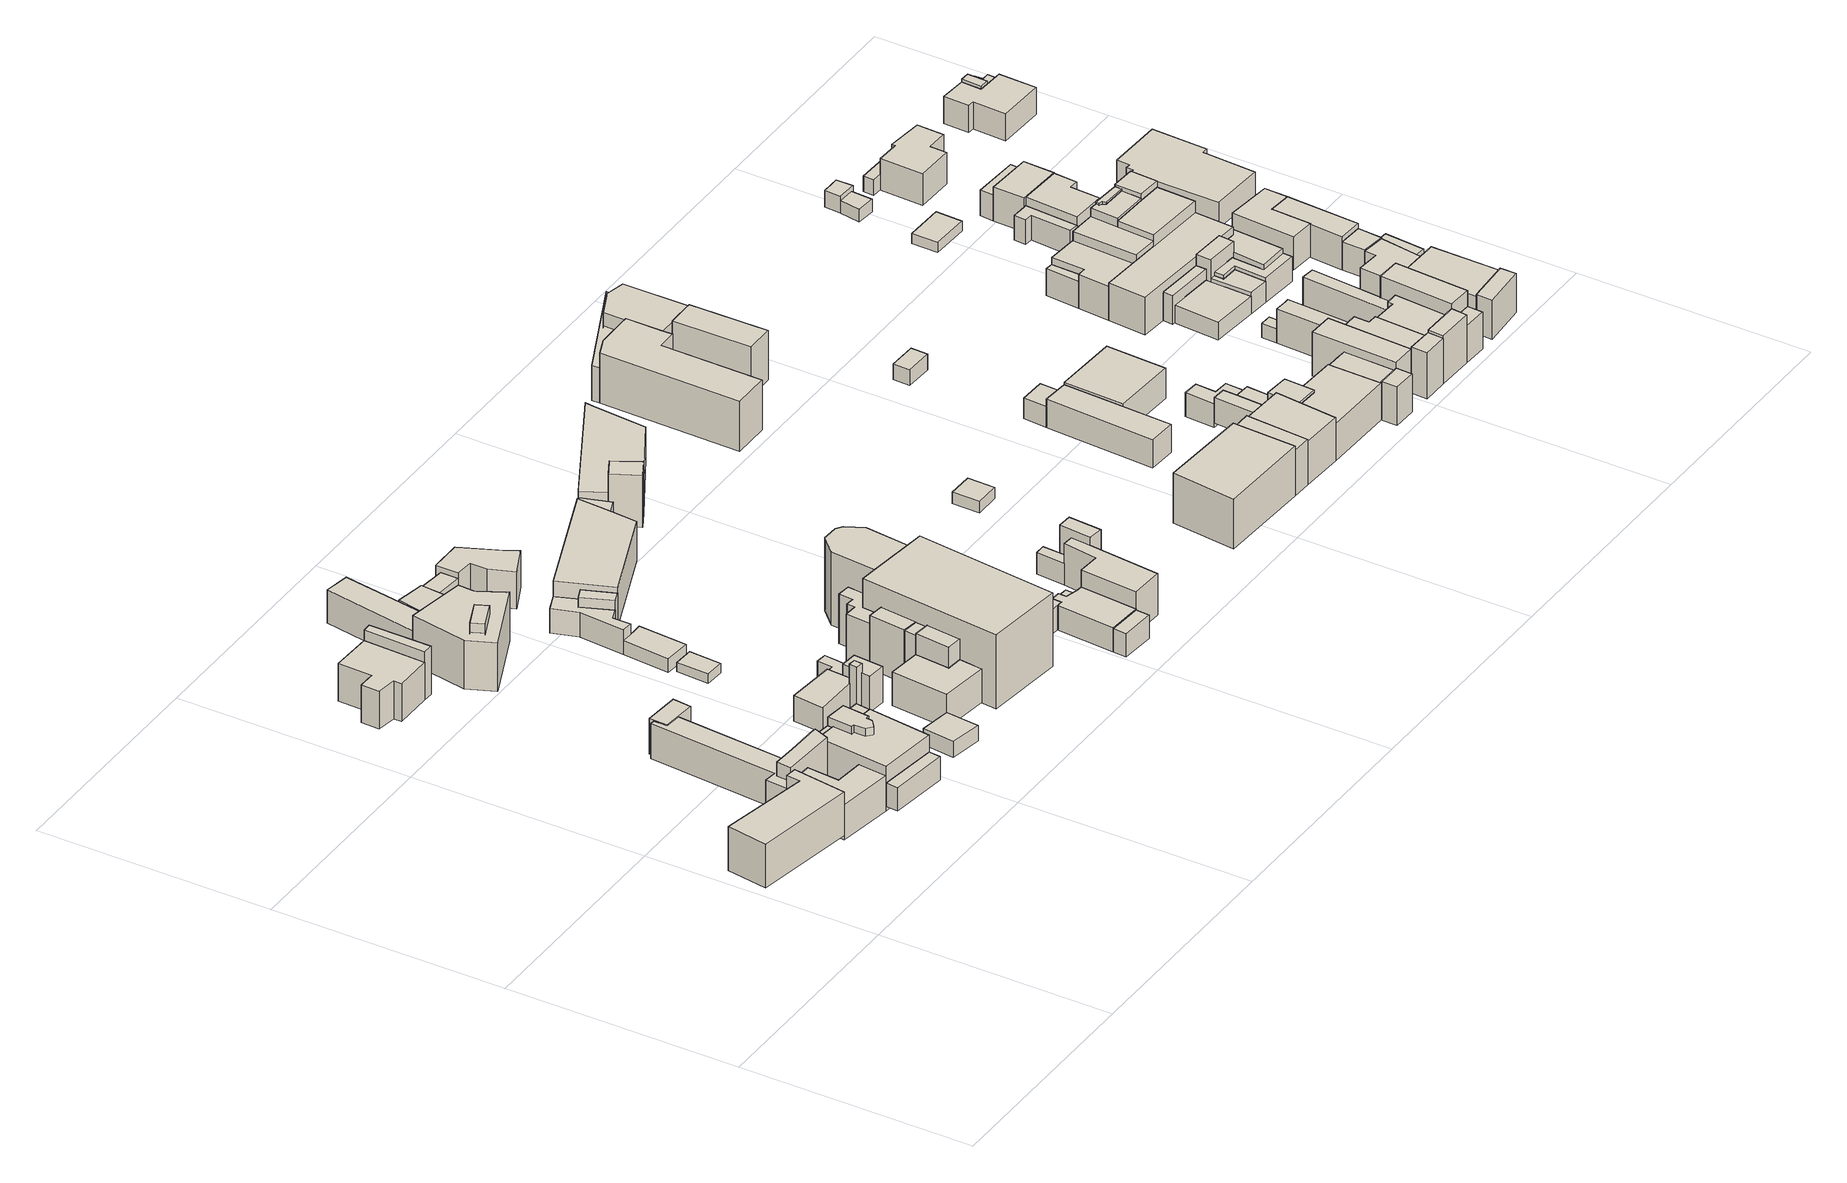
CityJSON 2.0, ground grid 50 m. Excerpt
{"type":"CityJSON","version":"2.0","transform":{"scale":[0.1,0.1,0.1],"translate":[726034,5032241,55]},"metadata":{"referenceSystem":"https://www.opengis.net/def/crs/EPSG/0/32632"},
"CityObjects":{
"building1":{"type":"Building","attributes":{"Building_category":"01","End Use":"Residential","Envelope":"1945-1960","Heating System":"Traditional Gas Boiler, Centralized, High Temp Radiator","Cooling System":"A-A split"},"geometry":[{"type":"MultiSurface","lod":"1","boundaries":[[[0,1,2,3]],[[4,0,3,5]],[[6,4,5,7]],[[1,6,7,2]],[[1,0,4,6]],[[2,7,5,3]],[[8,9,10,11]],[[12,8,11,13]],[[14,12,13,15]],[[16,14,15,17]],[[18,16,17,19]],[[9,18,19,10]],[[9,8,12,14,16,18]],[[10,19,17,15,13,11]],[[20,21,22,17]],[[23,20,17,24]],[[25,23,24,26]],[[21,25,26,22]],[[21,20,23,25]],[[22,26,24,17]],[[27,28,29,22]],[[30,27,22,31]],[[32,30,31,33]],[[34,32,33,35]],[[36,34,35,37]],[[38,36,37,39]],[[40,38,39,41]],[[42,40,41,43]],[[28,42,43,29]],[[28,27,30,32,34,36,38,40,42]],[[29,43,41,39,37,35,33,31,22]],[[44,45,46,47]],[[48,44,47,49]],[[50,48,49,51]],[[45,50,51,46]],[[45,44,48,50]],[[46,51,49,47]],[[52,53,24,54]],[[55,52,54,15]],[[56,55,15,57]],[[58,56,57,59]],[[60,58,59,61]],[[62,60,61,63]],[[64,62,63,43]],[[65,64,43,41]],[[66,65,41,39]],[[67,66,39,37]],[[68,67,37,35]],[[69,68,35,33]],[[70,69,33,31]],[[71,70,31,26]],[[53,71,26,24]],[[53,52,55,56,58,60,62,64,65,66,67,68,69,70,71]],[[24,26,31,33,35,37,39,41,43,63,61,59,57,15,54]],[[72,73,74,75]],[[76,72,75,77]],[[78,76,77,79]],[[80,78,79,81]],[[82,80,81,83]],[[73,82,83,74]],[[73,72,76,78,80,82]],[[74,83,81,79,77,75]],[[84,85,86,87]],[[88,84,87,89]],[[90,88,89,91]],[[85,90,91,86]],[[85,84,88,90]],[[86,91,89,87]]]}]},
"building2":{"type":"Building","attributes":{"Building_category":"01","End Use":"Residential","Envelope":"2000-2005","Heating System":"Condensing Gas Boiler, Centralized, Low Temp Radiator","Cooling System":"A-A split"},"geometry":[{"type":"MultiSurface","lod":"1","boundaries":[[[92,93,94,95]],[[96,92,95,97]],[[98,96,97,99]],[[100,98,99,101]],[[102,100,101,103]],[[104,102,103,105]],[[106,104,105,57]],[[107,106,57,108]],[[109,107,108,110]],[[111,109,110,112]],[[113,111,112,13]],[[114,113,13,11]],[[115,114,11,10]],[[116,115,10,117]],[[118,116,117,89]],[[93,118,89,94]],[[93,92,96,98,100,102,104,106,107,109,111,113,114,115,116,118]],[[94,89,117,10,11,13,112,110,108,57,105,103,101,99,97,95]]]}]},
"building3":{"type":"Building","attributes":{"Building_category":"01","End Use":"Residential","Envelope":"2000-2005","Heating System":"Condensing Gas Boiler, Centralized, Low Temp Radiator","Cooling System":"A-A split"},"geometry":[{"type":"MultiSurface","lod":"1","boundaries":[[[119,120,121,122]],[[123,119,122,124]],[[125,123,124,126]],[[127,125,126,128]],[[129,127,128,130]],[[131,129,130,132]],[[133,131,132,134]],[[120,133,134,121]],[[120,119,123,125,127,129,131,133]],[[121,134,132,130,128,126,124,122]],[[135,136,137,121]],[[138,135,121,134]],[[139,138,134,140]],[[136,139,140,137]],[[136,135,138,139]],[[137,140,134,121]]]}]},
"building4":{"type":"Building","attributes":{"Building_category":"01","End Use":"Residential","Envelope":"1981-1990","Heating System":"Traditional Gas Boiler, Centralized, High Temp Radiator","Cooling System":"A-A split"},"geometry":[{"type":"MultiSurface","lod":"1","boundaries":[[[141,142,143,144]],[[145,141,144,146]],[[147,145,146,148]],[[142,147,148,143]],[[142,141,145,147]],[[143,148,146,144]],[[149,150,151,152]],[[153,149,152,154]],[[155,153,154,156]],[[150,155,156,151]],[[150,149,153,155]],[[151,156,154,152]],[[157,158,148,159]],[[160,157,159,161]],[[162,160,161,163]],[[158,162,163,148]],[[158,157,160,162]],[[148,163,161,159]],[[164,165,166,167]],[[168,164,167,169]],[[170,168,169,143]],[[171,170,143,152]],[[172,171,152,151]],[[165,172,151,166]],[[165,164,168,170,171,172]],[[166,151,152,143,169,167]]]}]},
"building5":{"type":"Building","attributes":{"Building_category":"01","End Use":"Residential","Envelope":"1971-1980","Heating System":"Traditional Gas Boiler, Centralized, High Temp Radiator","Cooling System":"A-A split"},"geometry":[{"type":"MultiSurface","lod":"1","boundaries":[[[173,174,175,176]],[[177,173,176,178]],[[179,177,178,180]],[[174,179,180,175]],[[174,173,177,179]],[[175,180,178,176]],[[181,182,183,184]],[[185,181,184,175]],[[186,185,175,187]],[[188,186,187,189]],[[190,188,189,191]],[[182,190,191,183]],[[182,181,185,186,188,190]],[[183,191,189,187,175,184]]]}]},
"building6":{"type":"Building","attributes":{"Building_category":"01","End Use":"Residential","Envelope":"1945-1960","Heating System":"Condensing Gas Boiler, Centralized, Low Temp Radiator","Cooling System":"A-A split"},"geometry":[{"type":"MultiSurface","lod":"1","boundaries":[[[192,193,194,195]],[[196,192,195,197]],[[198,196,197,199]],[[193,198,199,194]],[[193,192,196,198]],[[194,199,197,195]],[[200,201,197,202]],[[203,200,202,204]],[[205,203,204,206]],[[207,205,206,208]],[[209,207,208,210]],[[211,209,210,199]],[[201,211,199,197]],[[201,200,203,205,207,209,211]],[[197,199,210,208,206,204,202]],[[212,213,214,215]],[[216,212,215,217]],[[218,216,217,219]],[[213,218,219,214]],[[213,212,216,218]],[[214,219,217,215]]]}]},
"building7":{"type":"Building","attributes":{"Building_category":"01","End Use":"Residential","Envelope":"1971-1980","Heating System":"Condensing Gas Boiler, Centralized, Low Temp Radiator","Cooling System":"A-A split"},"geometry":[{"type":"MultiSurface","lod":"1","boundaries":[[[220,221,222,223]],[[224,220,223,225]],[[226,224,225,227]],[[221,226,227,222]],[[221,220,224,226]],[[222,227,225,223]]]}]},
"building8":{"type":"Building","attributes":{"Building_category":"01","End Use":"Residential","Envelope":"1971-1980","Heating System":"Traditional Gas Boiler, Centralized, High Temp Radiator","Cooling System":"A-A split"},"geometry":[{"type":"MultiSurface","lod":"1","boundaries":[[[228,229,230,231]],[[232,228,231,202]],[[196,232,202,197]],[[229,196,197,230]],[[229,228,232,196]],[[230,197,202,231]],[[233,234,235,194]],[[236,233,194,237]],[[238,236,237,239]],[[234,238,239,235]],[[234,233,236,238]],[[235,239,237,194]]]}]},
"building9":{"type":"Building","attributes":{"Building_category":"01","End Use":"Residential","Envelope":"1971-1980","Heating System":"A-W Heat Pump, Single, Fan coil","Cooling System":"A-A split"},"geometry":[{"type":"MultiSurface","lod":"1","boundaries":[[[240,241,242,243]],[[244,240,243,245]],[[246,244,245,239]],[[247,246,239,248]],[[249,247,248,250]],[[251,249,250,252]],[[253,251,252,254]],[[241,253,254,242]],[[241,240,244,246,247,249,251,253]],[[242,254,252,250,248,239,245,243]]]}]},
"building10":{"type":"Building","attributes":{"Building_category":"0501","End Use":"Residential","Envelope":"1981-1990","Heating System":"Condensing Gas Boiler, Centralized, Low Temp Radiator","Cooling System":"A-A split"},"geometry":[{"type":"MultiSurface","lod":"1","boundaries":[[[255,256,257,258]],[[259,255,258,260]],[[261,259,260,262]],[[263,261,262,264]],[[265,263,264,266]],[[267,265,266,268]],[[256,267,268,257]],[[256,255,259,261,263,265,267]],[[257,268,266,264,262,260,258]],[[269,270,271,272]],[[273,269,272,274]],[[275,273,274,276]],[[277,275,276,278]],[[279,277,278,280]],[[281,279,280,282]],[[283,281,282,284]],[[270,283,284,271]],[[270,269,273,275,277,279,281,283]],[[271,284,282,280,278,276,274,272]],[[285,286,287,288]],[[289,285,288,290]],[[291,289,290,292]],[[293,291,292,294]],[[295,293,294,296]],[[297,295,296,298]],[[299,297,298,300]],[[301,299,300,302]],[[303,301,302,304]],[[286,303,304,287]],[[286,285,289,291,293,295,297,299,301,303]],[[287,304,302,300,298,296,294,292,290,288]],[[305,306,307,308]],[[309,305,308,183]],[[310,309,183,311]],[[306,310,311,307]],[[306,305,309,310]],[[307,311,183,308]],[[312,313,262,314]],[[315,312,314,316]],[[317,315,316,318]],[[319,317,318,320]],[[313,319,320,262]],[[313,312,315,317,319]],[[262,320,318,316,314]],[[321,322,311,183]],[[323,321,183,191]],[[324,323,191,189]],[[322,324,189,311]],[[322,321,323,324]],[[311,189,191,183]],[[325,326,327,328]],[[329,325,328,330]],[[331,329,330,332]],[[326,331,332,327]],[[326,325,329,331]],[[327,332,330,328]],[[333,334,335,336]],[[337,333,336,308]],[[338,337,308,307]],[[334,338,307,335]],[[334,333,337,338]],[[335,307,308,336]],[[339,340,341,342]],[[343,339,342,344]],[[345,343,344,346]],[[340,345,346,341]],[[340,339,343,345]],[[341,346,344,342]]]}]},
"building11":{"type":"Building","attributes":{"Building_category":"01","End Use":"Residential","Envelope":"2000-2005","Heating System":"Condensing Gas Boiler, Centralized, Low Temp Radiator","Cooling System":"A-W chiller, Centralized, Fan coil"},"geometry":[{"type":"MultiSurface","lod":"1","boundaries":[[[347,348,349,350]],[[351,347,350,352]],[[353,351,352,354]],[[355,353,354,356]],[[357,355,356,358]],[[359,357,358,360]],[[361,359,360,362]],[[363,361,362,364]],[[348,363,364,349]],[[348,347,351,353,355,357,359,361,363]],[[349,364,362,360,358,356,354,352,350]],[[365,366,367,349]],[[368,365,349,364]],[[369,368,364,362]],[[366,369,362,367]],[[366,365,368,369]],[[367,362,364,349]],[[370,371,372,373]],[[374,370,373,375]],[[376,374,375,377]],[[371,376,377,372]],[[371,370,374,376]],[[372,377,375,373]],[[378,379,372,377]],[[380,378,377,350]],[[381,380,350,367]],[[382,381,367,383]],[[379,382,383,372]],[[379,378,380,381,382]],[[372,383,367,350,377]],[[384,385,358,356]],[[386,384,356,387]],[[388,386,387,389]],[[390,388,389,391]],[[385,390,391,358]],[[385,384,386,388,390]],[[358,391,389,387,356]]]}]},
"building12":{"type":"Building","attributes":{"Building_category":"01","End Use":"Residential","Envelope":"1981-1990","Heating System":"Condensing Gas Boiler, Centralized, Low Temp Radiator","Cooling System":"A-A split"},"geometry":[{"type":"MultiSurface","lod":"1","boundaries":[[[392,393,394,395]],[[396,392,395,397]],[[398,396,397,399]],[[393,398,399,394]],[[393,392,396,398]],[[394,399,397,395]],[[400,401,394,399]],[[402,400,399,403]],[[404,402,403,405]],[[401,404,405,394]],[[401,400,402,404]],[[394,405,403,399]],[[406,407,408,409]],[[410,406,409,332]],[[411,410,332,412]],[[407,411,412,408]],[[407,406,410,411]],[[408,412,332,409]]]}]},
"building13":{"type":"Building","attributes":{"Building_category":"01","End Use":"Residential","Envelope":"1981-1990","Heating System":"Traditional Gas Boiler, Centralized, High Temp Radiator","Cooling System":"A-A split"},"geometry":[{"type":"MultiSurface","lod":"1","boundaries":[[[413,414,415,416]],[[417,413,416,418]],[[419,417,418,420]],[[414,419,420,415]],[[414,413,417,419]],[[415,420,418,416]],[[421,422,423,424]],[[425,421,424,426]],[[427,425,426,428]],[[422,427,428,423]],[[422,421,425,427]],[[423,428,426,424]],[[429,430,431,432]],[[433,429,432,434]],[[435,433,434,436]],[[430,435,436,431]],[[430,429,433,435]],[[431,436,434,432]],[[437,438,439,440]],[[441,437,440,442]],[[443,441,442,444]],[[438,443,444,439]],[[438,437,441,443]],[[439,444,442,440]],[[445,446,442,447]],[[448,445,447,449]],[[450,448,449,451]],[[404,450,451,405]],[[452,404,405,453]],[[454,452,453,416]],[[455,454,416,415]],[[456,455,415,457]],[[446,456,457,442]],[[446,445,448,450,404,452,454,455,456]],[[442,457,415,416,453,405,451,449,447]],[[458,459,426,460]],[[461,458,460,457]],[[462,461,457,415]],[[463,462,415,464]],[[465,463,464,428]],[[459,465,428,426]],[[459,458,461,462,463,465]],[[426,428,464,415,457,460]]]}]},
"building14":{"type":"Building","attributes":{"Building_category":"01","End Use":"Residential","Envelope":"2000-2005","Heating System":"Condensing Gas Boiler, Centralized, Low Temp Radiator","Cooling System":"A-A split"},"geometry":[{"type":"MultiSurface","lod":"1","boundaries":[[[466,467,468,469]],[[470,466,469,471]],[[472,470,471,473]],[[474,472,473,475]],[[476,474,475,477]],[[478,476,477,479]],[[467,478,479,468]],[[467,466,470,472,474,476,478]],[[468,479,477,475,473,471,469]],[[480,481,477,475]],[[482,480,475,473]],[[483,482,473,484]],[[481,483,484,477]],[[481,480,482,483]],[[477,484,473,475]]]}]},
"building15":{"type":"Building","attributes":{"Building_category":"01","End Use":"Residential","Envelope":"1945-1960","Heating System":"Traditional Gas Boiler, Centralized, High Temp Radiator","Cooling System":"A-A split"},"geometry":[{"type":"MultiSurface","lod":"1","boundaries":[[[485,486,487,488]],[[489,485,488,490]],[[491,489,490,492]],[[486,491,492,487]],[[486,485,489,491]],[[487,492,490,488]]]}]},
"building16":{"type":"Building","attributes":{"Building_category":"01","End Use":"Residential","Envelope":"1971-1980","Heating System":"A-W Heat Pump, Single, Fan coil","Cooling System":"A-A split"},"geometry":[{"type":"MultiSurface","lod":"1","boundaries":[[[493,494,495,496]],[[497,493,496,498]],[[499,497,498,500]],[[501,499,500,502]],[[494,501,502,495]],[[494,493,497,499,501]],[[495,502,500,498,496]],[[503,504,500,505]],[[506,503,505,507]],[[508,506,507,509]],[[510,508,509,511]],[[512,510,511,513]],[[514,512,513,515]],[[516,514,515,517]],[[504,516,517,500]],[[504,503,506,508,510,512,514,516]],[[500,517,515,513,511,509,507,505]]]}]},
"building17":{"type":"Building","attributes":{"Building_category":"01","End Use":"Residential","Envelope":"1945-1960","Heating System":"Condensing Gas Boiler, Centralized, Low Temp Radiator","Cooling System":"A-A split"},"geometry":[{"type":"MultiSurface","lod":"1","boundaries":[[[518,519,520,521]],[[522,518,521,523]],[[524,522,523,525]],[[526,524,525,527]],[[528,526,527,529]],[[530,528,529,531]],[[532,530,531,533]],[[519,532,533,520]],[[519,518,522,524,526,528,530,532]],[[520,533,531,529,527,525,523,521]],[[534,535,536,537]],[[538,534,537,539]],[[540,538,539,541]],[[542,540,541,543]],[[535,542,543,536]],[[535,534,538,540,542]],[[536,543,541,539,537]],[[544,545,546,547]],[[548,544,547,549]],[[550,548,549,551]],[[545,550,551,546]],[[545,544,548,550]],[[546,551,549,547]],[[552,553,554,551]],[[555,552,551,556]],[[557,555,556,558]],[[553,557,558,554]],[[553,552,555,557]],[[554,558,556,551]],[[559,560,541,558]],[[561,559,558,556]],[[562,561,556,563]],[[564,562,563,543]],[[560,564,543,541]],[[560,559,561,562,564]],[[541,543,563,556,558]],[[565,566,567,568]],[[569,565,568,570]],[[571,569,570,572]],[[573,571,572,563]],[[574,573,563,575]],[[566,574,575,567]],[[566,565,569,571,573,574]],[[567,575,563,572,570,568]]]}]},
"building18":{"type":"Building","attributes":{"Building_category":"01","End Use":"Residential","Envelope":"1971-1980","Heating System":"Condensing Gas Boiler, Centralized, Low Temp Radiator","Cooling System":"A-W chiller, Centralized, Fan coil"},"geometry":[{"type":"MultiSurface","lod":"1","boundaries":[[[576,577,578,502]],[[579,576,502,580]],[[581,579,580,582]],[[577,581,582,578]],[[577,576,579,581]],[[578,582,580,502]],[[583,584,495,585]],[[586,583,585,587]],[[588,586,587,509]],[[589,588,509,507]],[[590,589,507,505]],[[591,590,505,498]],[[592,591,498,496]],[[584,592,496,495]],[[584,583,586,588,589,590,591,592]],[[495,496,498,505,507,509,587,585]]]}]},
"building19":{"type":"Building","attributes":{"Building_category":"01","End Use":"Residential","Envelope":"1971-1980","Heating System":"Traditional Gas Boiler, Centralized, High Temp Radiator","Cooling System":"A-A split"},"geometry":[{"type":"MultiSurface","lod":"1","boundaries":[[[593,594,595,596]],[[597,593,596,598]],[[599,597,598,600]],[[594,599,600,595]],[[594,593,597,599]],[[595,600,598,596]],[[601,602,600,598]],[[603,601,598,604]],[[605,603,604,606]],[[602,605,606,600]],[[602,601,603,605]],[[600,606,604,598]]]}]},
"building20":{"type":"Building","attributes":{"Building_category":"01","End Use":"Residential","Envelope":"1981-1990","Heating System":"Condensing Gas Boiler, Centralized, Low Temp Radiator","Cooling System":"A-A split"},"geometry":[{"type":"MultiSurface","lod":"1","boundaries":[[[607,608,609,610]],[[611,607,610,612]],[[613,611,612,600]],[[608,613,600,609]],[[608,607,611,613]],[[609,600,612,610]]]}]},
"building21":{"type":"Building","attributes":{"Building_category":"01","End Use":"Residential","Envelope":"1945-1960","Heating System":"Traditional Gas Boiler, Centralized, High Temp Radiator","Cooling System":"A-A split"},"geometry":[{"type":"MultiSurface","lod":"1","boundaries":[[[614,615,616,617]],[[618,614,617,619]],[[620,618,619,621]],[[615,620,621,616]],[[615,614,618,620]],[[616,621,619,617]]]}]},
"building22":{"type":"Building","attributes":{"Building_category":"01","End Use":"Residential","Envelope":"1971-1980","Heating System":"Condensing Gas Boiler, Centralized, Low Temp Radiator","Cooling System":"A-A split"},"geometry":[{"type":"MultiSurface","lod":"1","boundaries":[[[622,623,624,575]],[[625,622,575,626]],[[627,625,626,628]],[[623,627,628,624]],[[623,622,625,627]],[[624,628,626,575]],[[629,630,631,632]],[[633,629,632,572]],[[634,633,572,570]],[[630,634,570,631]],[[630,629,633,634]],[[631,570,572,632]],[[635,636,637,567]],[[638,635,567,575]],[[639,638,575,624]],[[640,639,624,641]],[[636,640,641,637]],[[636,635,638,639,640]],[[637,641,624,575,567]],[[642,643,644,536]],[[645,642,536,632]],[[646,645,632,631]],[[647,646,631,648]],[[649,647,648,650]],[[643,649,650,644]],[[643,642,645,646,647,649]],[[644,650,648,631,632,536]]]}]},
"building23":{"type":"Building","attributes":{"Building_category":"01","End Use":"Residential","Envelope":"1945-1960","Heating System":"Traditional Gas Boiler, Centralized, High Temp Radiator","Cooling System":"A-A split"},"geometry":[{"type":"MultiSurface","lod":"1","boundaries":[[[651,652,653,654]],[[655,651,654,656]],[[657,655,656,658]],[[652,657,658,653]],[[652,651,655,657]],[[653,658,656,654]],[[659,660,661,662]],[[663,659,662,664]],[[665,663,664,666]],[[660,665,666,661]],[[660,659,663,665]],[[661,666,664,662]],[[667,668,661,666]],[[669,667,666,670]],[[671,669,670,672]],[[673,671,672,674]],[[668,673,674,661]],[[668,667,669,671,673]],[[661,674,672,670,666]],[[675,676,677,678]],[[679,675,678,624]],[[680,679,624,654]],[[676,680,654,677]],[[676,675,679,680]],[[677,654,624,678]],[[681,682,683,684]],[[685,681,684,686]],[[687,685,686,688]],[[689,687,688,653]],[[690,689,653,691]],[[682,690,691,683]],[[682,681,685,687,689,690]],[[683,691,653,688,686,684]]]}]},
"building24":{"type":"Building","attributes":{"Building_category":"01","End Use":"Residential","Envelope":"1971-1980","Heating System":"Traditional Gas Boiler, Centralized, High Temp Radiator","Cooling System":"A-A split"},"geometry":[{"type":"MultiSurface","lod":"1","boundaries":[[[692,693,691,653]],[[694,692,653,658]],[[695,694,658,696]],[[693,695,696,691]],[[693,692,694,695]],[[691,696,658,653]],[[697,698,699,691]],[[700,697,691,696]],[[701,700,696,702]],[[698,701,702,699]],[[698,697,700,701]],[[699,702,696,691]],[[703,704,699,705]],[[706,703,705,707]],[[708,706,707,691]],[[704,708,691,699]],[[704,703,706,708]],[[699,691,707,705]],[[709,710,711,712]],[[713,709,712,684]],[[714,713,684,683]],[[710,714,683,711]],[[710,709,713,714]],[[711,683,684,712]],[[715,716,672,670]],[[717,715,670,654]],[[718,717,654,653]],[[719,718,653,688]],[[720,719,688,721]],[[716,720,721,672]],[[716,715,717,718,719,720]],[[672,721,688,653,654,670]]]}]},
"building25":{"type":"Building","attributes":{"Building_category":"01","End Use":"Residential","Envelope":"2000-2005","Heating System":"A-W Heat Pump, Single, Fan coil","Cooling System":"A-A split"},"geometry":[{"type":"MultiSurface","lod":"1","boundaries":[[[722,723,724,725]],[[726,722,725,727]],[[728,726,727,729]],[[730,728,729,731]],[[723,730,731,724]],[[723,722,726,728,730]],[[724,731,729,727,725]],[[732,733,734,735]],[[736,732,735,725]],[[737,736,725,724]],[[738,737,724,739]],[[740,738,739,741]],[[733,740,741,734]],[[733,732,736,737,738,740]],[[734,741,739,724,725,735]],[[742,743,744,745]],[[746,742,745,747]],[[748,746,747,749]],[[750,748,749,751]],[[752,750,751,753]],[[743,752,753,744]],[[743,742,746,748,750,752]],[[744,753,751,749,747,745]],[[754,755,756,757]],[[758,754,757,759]],[[760,758,759,761]],[[755,760,761,756]],[[755,754,758,760]],[[756,761,759,757]],[[762,763,764,765]],[[766,762,765,767]],[[768,766,767,756]],[[763,768,756,764]],[[763,762,766,768]],[[764,756,767,765]],[[769,770,751,764]],[[771,769,764,772]],[[773,771,772,774]],[[770,773,774,751]],[[770,769,771,773]],[[751,774,772,764]],[[775,776,777,772]],[[778,775,772,761]],[[779,778,761,780]],[[781,779,780,782]],[[783,781,782,784]],[[776,783,784,777]],[[776,775,778,779,781,783]],[[777,784,782,780,761,772]],[[785,786,787,777]],[[788,785,777,784]],[[789,788,784,782]],[[790,789,782,780]],[[791,790,780,792]],[[793,791,792,744]],[[794,793,744,753]],[[786,794,753,787]],[[786,785,788,789,790,791,793,794]],[[787,753,744,792,780,782,784,777]],[[795,796,797,798]],[[799,795,798,800]],[[801,799,800,749]],[[802,801,749,729]],[[796,802,729,797]],[[796,795,799,801,802]],[[797,729,749,800,798]],[[803,804,805,734]],[[806,803,734,807]],[[808,806,807,809]],[[810,808,809,741]],[[811,810,741,739]],[[804,811,739,805]],[[804,803,806,808,810,811]],[[805,739,741,809,807,734]],[[812,813,814,805]],[[815,812,805,724]],[[816,815,724,731]],[[813,816,731,814]],[[813,812,815,816]],[[814,731,724,805]],[[817,818,735,819]],[[820,817,819,797]],[[821,820,797,727]],[[818,821,727,735]],[[818,817,820,821]],[[735,727,797,819]],[[822,823,824,825]],[[826,822,825,827]],[[828,826,827,829]],[[823,828,829,824]],[[823,822,826,828]],[[824,829,827,825]],[[830,831,819,824]],[[832,830,824,829]],[[833,832,829,827]],[[834,833,827,798]],[[835,834,798,797]],[[831,835,797,819]],[[831,830,832,833,834,835]],[[819,797,798,827,829,824]]]}]},
"building26":{"type":"Building","attributes":{"Building_category":"01","End Use":"Services","Envelope":"2005-2010","Heating System":"Condensing Gas Boiler, Centralized, Fan coil","Cooling System":"A-W chiller, Centralized, Fan coil"},"geometry":[{"type":"MultiSurface","lod":"1","boundaries":[[[836,837,838,839]],[[840,836,839,841]],[[842,840,841,843]],[[837,842,843,838]],[[837,836,840,842]],[[838,843,841,839]]]}]},
"building27":{"type":"Building","attributes":{"Building_category":"01","End Use":"Residential","Envelope":"1945-1960","Heating System":"Oil Boiler, Centralized, High Temp Radiator","Cooling System":"A-A split"},"geometry":[{"type":"MultiSurface","lod":"1","boundaries":[[[844,845,846,847]],[[848,844,847,849]],[[850,848,849,851]],[[845,850,851,846]],[[845,844,848,850]],[[846,851,849,847]],[[852,853,854,855]],[[856,852,855,857]],[[858,856,857,859]],[[860,858,859,861]],[[862,860,861,863]],[[853,862,863,854]],[[853,852,856,858,860,862]],[[854,863,861,859,857,855]],[[864,865,866,867]],[[868,864,867,869]],[[870,868,869,871]],[[872,870,871,873]],[[874,872,873,875]],[[865,874,875,866]],[[865,864,868,870,872,874]],[[866,875,873,871,869,867]],[[876,877,878,879]],[[880,876,879,849]],[[881,880,849,847]],[[877,881,847,878]],[[877,876,880,881]],[[878,847,849,879]]]}]},
"building28":{"type":"Building","attributes":{"Building_category":"01","End Use":"Residential","Envelope":"1981-1990","Heating System":"Condensing Gas Boiler, Centralized, Low Temp Radiator","Cooling System":"A-A split"},"geometry":[{"type":"MultiSurface","lod":"1","boundaries":[[[882,883,884,885]],[[886,882,885,887]],[[888,886,887,889]],[[890,888,889,891]],[[883,890,891,884]],[[883,882,886,888,890]],[[884,891,889,887,885]],[[892,893,894,887]],[[895,892,887,896]],[[897,895,896,898]],[[893,897,898,894]],[[893,892,895,897]],[[894,898,896,887]]]}]},
"building29":{"type":"Building","attributes":{"Building_category":"01","End Use":"Residential","Envelope":"1971-1980","Heating System":"Traditional Gas Boiler, Centralized, High Temp Radiator","Cooling System":"A-A split"},"geometry":[{"type":"MultiSurface","lod":"1","boundaries":[[[899,900,901,902]],[[903,899,902,904]],[[905,903,904,906]],[[907,905,906,908]],[[909,907,908,910]],[[911,909,910,912]],[[900,911,912,901]],[[900,899,903,905,907,909,911]],[[901,912,910,908,906,904,902]],[[913,914,915,912]],[[916,913,912,910]],[[917,916,910,918]],[[919,917,918,920]],[[921,919,920,922]],[[914,921,922,915]],[[914,913,916,917,919,921]],[[915,922,920,918,910,912]],[[923,924,925,926]],[[927,923,926,901]],[[928,927,901,915]],[[924,928,915,925]],[[924,923,927,928]],[[925,915,901,926]]]}]},
"building30":{"type":"Building","attributes":{"Building_category":"01","End Use":"Residential","Envelope":"1971-1980","Heating System":"Traditional Gas Boiler, Centralized, High Temp Radiator","Cooling System":"A-A split"},"geometry":[{"type":"MultiSurface","lod":"1","boundaries":[[[929,930,931,932]],[[933,929,932,934]],[[935,933,934,936]],[[930,935,936,931]],[[930,929,933,935]],[[931,936,934,932]]]}]},
"building31":{"type":"Building","attributes":{"Building_category":"01","End Use":"Residential","Envelope":"1971-1980","Heating System":"Traditional Gas Boiler, Centralized, High Temp Radiator","Cooling System":"A-A split"},"geometry":[{"type":"MultiSurface","lod":"1","boundaries":[[[937,938,939,940]],[[941,937,940,942]],[[943,941,942,944]],[[945,943,944,946]],[[947,945,946,948]],[[938,947,948,939]],[[938,937,941,943,945,947]],[[939,948,946,944,942,940]],[[949,945,946,932]],[[950,949,932,931]],[[947,950,931,948]],[[947,945,949,950]],[[948,931,932,946]]]}]},
"building32":{"type":"Building","attributes":{"Building_category":"01","End Use":"Residential","Envelope":"1981-1990","Heating System":"Condensing Gas Boiler, Centralized, Low Temp Radiator","Cooling System":"A-A split"},"geometry":[{"type":"MultiSurface","lod":"1","boundaries":[[[951,952,953,954]],[[955,951,954,926]],[[956,955,926,925]],[[952,956,925,953]],[[952,951,955,956]],[[953,925,926,954]]]}]},
"building33":{"type":"Building","attributes":{"Building_category":"01","End Use":"Residential","Envelope":"1981-1990","Heating System":"Condensing Gas Boiler, Centralized, Low Temp Radiator","Cooling System":"A-A split"},"geometry":[{"type":"MultiSurface","lod":"1","boundaries":[[[957,958,959,960]],[[961,957,960,962]],[[963,961,962,964]],[[965,963,964,966]],[[967,965,966,968]],[[958,967,968,959]],[[958,957,961,963,965,967]],[[959,968,966,964,962,960]],[[969,970,968,966]],[[971,969,966,964]],[[972,971,964,973]],[[974,972,973,975]],[[976,974,975,977]],[[978,976,977,979]],[[980,978,979,981]],[[970,980,981,968]],[[970,969,971,972,974,976,978,980]],[[968,981,979,977,975,973,964,966]]]}]},
"building34":{"type":"Building","attributes":{"Building_category":"01","End Use":"Residential","Envelope":"1971-1980","Heating System":"Traditional Gas Boiler, Centralized, High Temp Radiator","Cooling System":"A-A split"},"geometry":[{"type":"MultiSurface","lod":"1","boundaries":[[[982,983,984,985]],[[986,982,985,987]],[[988,986,987,989]],[[990,988,989,991]],[[992,990,991,993]],[[994,992,993,995]],[[996,994,995,997]],[[998,996,997,999]],[[1000,998,999,1001]],[[1002,1000,1001,1003]],[[983,1002,1003,984]],[[983,982,986,988,990,992,994,996,998,1000,1002]],[[984,1003,1001,999,997,995,993,991,989,987,985]]]}]},
"building35":{"type":"Building","attributes":{"Building_category":"01","End Use":"Residential","Envelope":"1945-1960","Heating System":"Oil Boiler, Centralized, High Temp Radiator","Cooling System":"A-A split"},"geometry":[{"type":"MultiSurface","lod":"1","boundaries":[[[1004,1005,1006,1007]],[[1008,1004,1007,1009]],[[1010,1008,1009,1011]],[[1012,1010,1011,1013]],[[1014,1012,1013,1015]],[[1016,1014,1015,1017]],[[1018,1016,1017,1019]],[[1005,1018,1019,1006]],[[1005,1004,1008,1010,1012,1014,1016,1018]],[[1006,1019,1017,1015,1013,1011,1009,1007]],[[1020,1021,1022,1006]],[[1023,1020,1006,1019]],[[1024,1023,1019,1025]],[[1021,1024,1025,1022]],[[1021,1020,1023,1024]],[[1022,1025,1019,1006]],[[1026,1027,1028,1029]],[[1030,1026,1029,1031]],[[1032,1030,1031,1033]],[[1034,1032,1033,1022]],[[1035,1034,1022,1025]],[[1036,1035,1025,1017]],[[1027,1036,1017,1028]],[[1027,1026,1030,1032,1034,1035,1036]],[[1028,1017,1025,1022,1033,1031,1029]]]}]}
},
"vertices":[
[342,187,72],[469,171,72],[469,171,20],[342,187,20],[339,161,72],[339,161,20],[466,146,72],[466,146,20],[239,360,118],[291,357,118],[291,357,10],[239,360,10],[237,328,118],[237,328,10],[355,321,118],[355,321,10],[368,354,118],[368,354,10],[361,355,118],[361,355,10],[368,354,106],[404,349,106],[404,349,10],[366,341,106],[366,341,10],[403,337,106],[403,337,10],[404,349,125],[451,344,125],[451,344,10],[400,295,125],[400,295,10],[407,295,125],[407,295,10],[407,271,125],[407,271,10],[419,260,125],[419,260,10],[436,273,125],[436,273,10],[438,286,125],[438,286,10],[445,286,125],[445,286,10],[451,344,108],[490,339,108],[490,339,20],[451,344,20],[447,312,108],[447,312,20],[486,308,108],[486,308,20],[359,343,109],[366,341,109],[359,343,10],[355,321,109],[342,187,109],[342,187,10],[469,171,109],[469,171,10],[486,308,109],[486,308,10],[447,312,109],[447,312,10],[445,286,109],[438,286,109],[436,273,109],[419,260,109],[407,271,109],[407,295,109],[400,295,109],[403,337,109],[210,293,117],[213,323,117],[213,323,20],[210,293,20],[15,330,117],[15,330,20],[1,241,117],[1,241,20],[221,205,117],[221,205,20],[237,320,117],[237,320,20],[277,655,89],[354,649,89],[354,649,10],[277,655,10],[276,616,89],[276,616,10],[350,609,89],[350,609,10],
[266,645,88],[276,644,88],[276,644,10],[266,645,10],[244,367,88],[244,367,10],[217,370,88],[217,370,10],[213,323,88],[213,323,10],[237,320,88],[237,320,10],[221,205,88],[221,205,10],[342,187,88],[348,249,88],[348,249,10],[285,255,88],[285,255,10],[291,324,88],[291,324,10],[237,328,88],[239,360,88],[291,357,88],[311,613,88],[311,613,10],[276,616,88],
[133,1233,94],[221,1230,94],[221,1230,10],[133,1233,10],[131,1160,94],[131,1160,10],[94,1161,94],[94,1161,10],[93,1122,94],[93,1122,10],[135,1116,94],[135,1116,10],[135,1099,94],[135,1099,10],[217,1098,94],[217,1098,10],[221,1230,117],[240,1230,117],[240,1230,10],[217,1098,117],[239,1098,117],[239,1098,10],
[493,475,76],[599,466,76],[599,466,20],[493,475,20],[486,409,76],[486,409,20],[595,406,76],[595,406,20],[597,432,100],[633,429,100],[633,429,20],[597,432,20],[588,369,100],[588,369,20],[628,365,100],[628,365,20],[579,408,119],[595,406,119],[579,408,20],[577,390,119],[577,390,20],[593,388,119],[593,388,20],[617,498,72],[640,496,72],[640,496,20],[617,498,20],[614,465,72],[614,465,20],[599,466,72],[597,432,72],[633,429,72],
[549,232,55],[617,222,55],[617,222,20],[549,232,20],[541,163,55],[541,163,20],[610,151,55],[610,151,20],[628,345,95],[699,337,95],[699,337,20],[628,345,20],[617,222,95],[721,209,95],[721,209,20],[726,259,95],[726,259,20],[692,262,95],[692,262,20],
[378,1250,84],[441,1239,84],[441,1239,10],[378,1250,10],[362,1168,84],[362,1168,10],[434,1156,84],[434,1156,10],[306,1177,118],[362,1168,118],[306,1177,10],[285,1054,118],[285,1054,10],[309,997,118],[309,997,10],[462,1063,118],[462,1063,10],[432,1121,118],[432,1121,10],[434,1156,118],[368,1083,139],[380,1057,139],[380,1057,10],[368,1083,10],[313,1059,139],[313,1059,10],[325,1033,139],[325,1033,10],
[529,679,31],[533,748,31],[533,748,10],[529,679,10],[571,677,31],[571,677,10],[575,746,31],[575,746,10],
[340,1380,84],[393,1371,84],[393,1371,10],[340,1380,10],[306,1177,84],[441,1239,80],[500,1233,80],[500,1233,10],[436,1201,80],[436,1201,10],[500,1196,80],[500,1196,10],
[569,1244,92],[608,1158,92],[608,1158,10],[569,1244,10],[500,1244,92],[500,1244,10],[500,1196,92],[538,1193,92],[538,1193,10],[537,1157,92],[537,1157,10],[557,1105,92],[557,1105,10],[621,1134,92],[621,1134,10],
[830,609,182],[865,608,182],[865,608,20],[830,609,20],[796,575,182],[796,575,20],[787,476,182],[787,476,20],[887,465,182],[887,465,20],[897,561,182],[897,561,20],[878,599,182],[878,599,20],[894,602,112],[966,594,112],[966,594,10],[894,602,10],[891,576,112],[891,576,10],[897,561,112],[897,561,10],[887,465,112],[887,465,10],[922,461,112],[922,461,10],[917,416,112],[917,416,10],[947,412,112],[947,412,10],[764,540,120],[792,537,120],[792,537,10],[764,540,10],[761,509,120],[761,509,10],[744,511,120],[744,511,10],[742,493,120],[742,493,10],[715,495,120],[715,495,10],[710,442,120],[710,442,10],[745,438,120],[745,438,10],[749,480,120],[749,480,10],[787,476,120],[787,476,10],[702,363,137],[736,359,137],[736,359,20],[702,363,20],[699,337,137],[734,333,137],[734,333,20],[749,480,184],[787,476,184],[749,480,20],[717,176,184],[717,176,20],[888,157,184],[888,157,20],[922,461,184],[922,461,20],[699,337,141],[734,333,141],[692,262,141],[726,259,141],[905,315,148],[935,312,148],[935,312,20],[905,315,20],[896,241,148],[896,241,20],[928,238,148],[928,238,20],[710,442,138],[745,438,138],[745,438,20],[710,442,20],[702,363,138],[736,359,138],[917,416,141],[947,412,141],[947,412,20],[917,416,20],[908,341,141],[908,341,20],[938,337,141],[938,337,20],
[559,1028,64],[577,981,64],[577,981,10],[559,1028,10],[522,1013,64],[522,1013,10],[539,959,64],[539,959,10],[531,862,64],[531,862,10],[555,860,64],[555,860,10],[555,898,64],[555,898,10],[579,907,64],[579,907,10],[553,971,64],[553,971,10],[577,981,85],[602,916,85],[602,916,10],[553,971,85],[579,907,85],[842,1068,93],[808,1055,93],[808,1055,10],[842,1068,10],[822,1131,93],[822,1131,10],[812,1127,93],[812,1127,10],[812,1127,98],[808,1055,98],[559,1028,98],[602,916,98],[804,996,98],[804,996,10],[531,862,41],[555,860,41],[522,760,41],[522,760,10],[579,756,41],[579,756,10],[586,860,41],[586,860,10],
[1017,394,54],[1015,355,54],[1015,355,20],[1017,394,20],[966,397,54],[966,397,20],[964,358,54],[964,358,20],[964,358,74],[1015,355,74],[958,213,74],[958,213,20],[1008,210,74],[1008,210,20],[938,335,87],[963,333,87],[963,333,20],[938,335,20],[928,238,87],[960,235,87],[960,235,20],
[985,86,72],[1059,81,72],[1059,81,20],[985,86,20],[983,57,72],[983,57,20],[1057,52,72],[1057,52,20],[1131,336,68],[1153,336,68],[1153,336,20],[1131,336,20],[1126,275,68],[1126,275,20],[1150,273,68],[1150,273,20],[1183,298,129],[1178,227,129],[1178,227,20],[1183,298,20],[1152,300,129],[1152,300,20],[1146,231,129],[1146,231,20],[1058,242,51],[1075,241,51],[1075,241,20],[1058,242,20],[1056,205,51],[1056,205,20],[1073,204,51],[1073,204,20],[1029,212,74],[1056,205,74],[1029,212,20],[1029,229,74],[1029,229,20],[1009,230,74],[1009,230,20],[995,210,74],[995,210,20],[985,86,74],[1059,81,74],[1069,204,74],[1069,204,20],[1116,201,112],[1126,275,112],[1116,201,20],[1069,204,112],[1059,81,112],[1130,77,112],[1130,77,20],[1150,273,112],
[1105,1285,83],[1103,1267,83],[1103,1267,10],[1105,1285,10],[851,1149,83],[851,1149,10],[876,1099,83],[876,1099,10],[913,1119,83],[913,1119,10],[943,1064,83],[943,1064,10],[1094,1149,83],[1094,1149,10],[913,1119,125],[943,1064,125],[876,1099,125],[903,1042,125],[903,1042,10],
[1314,535,35],[1260,535,35],[1260,535,10],[1314,535,10],[1315,593,35],[1315,593,10],[1261,594,35],[1261,594,10],
[1388,1407,117],[1429,1398,117],[1429,1398,10],[1388,1407,10],[1331,1381,117],[1331,1381,10],[1330,1256,117],[1330,1256,10],[1430,1257,117],[1430,1257,10],[1331,1333,121],[1330,1256,121],[1331,1333,10],[1248,1332,121],[1248,1332,10],[1209,1316,121],[1209,1316,10],[1206,1015,121],[1206,1015,10],[1287,1015,121],[1287,1015,10],[1289,1232,121],[1289,1232,10],[1331,1233,121],[1331,1233,10],
[1722,371,63],[1756,369,63],[1756,369,10],[1722,371,10],[1718,307,63],[1718,307,10],[1747,305,63],[1747,305,10],[1746,278,63],[1746,278,10],[1783,276,63],[1783,276,10],[1786,323,63],[1786,323,10],[1753,325,63],[1753,325,10],[1747,305,77],[1746,278,77],[1746,278,20],[1747,305,20],[1718,307,77],[1718,307,20],[1711,190,77],[1711,190,20],[1741,188,77],[1741,188,20],[1401,206,131],[1597,194,131],[1597,194,20],[1401,206,20],[1385,67,131],[1385,67,20],[1591,58,131],[1591,58,20],[1591,58,121],[1598,194,121],[1598,194,20],[1634,57,121],[1634,57,20],[1643,193,121],[1643,193,20],[1643,193,116],[1711,190,116],[1634,57,116],[1727,53,116],[1727,53,20],[1741,188,116],[1795,168,102],[1886,164,102],[1886,164,20],[1795,168,20],[1794,139,102],[1794,139,20],[1736,142,102],[1736,142,20],[1727,53,102],[1884,49,102],[1884,49,20],
[1430,1257,120],[1432,1089,120],[1432,1089,10],[1368,1256,120],[1368,1256,10],[1370,1088,120],[1370,1088,10],[1428,1433,88],[1429,1398,88],[1428,1433,10],[1209,1333,88],[1209,1333,10],[1209,1316,88],[1248,1332,88],[1331,1333,88],[1331,1381,88],[1388,1407,88],
[1564,622,56],[1620,620,56],[1620,620,10],[1564,622,10],[1561,572,56],[1561,572,10],[1618,568,56],[1618,568,10],[1561,572,73],[1618,568,73],[1547,337,73],[1547,337,10],[1608,333,73],[1608,333,10],
[1753,432,78],[1614,439,78],[1614,439,10],[1753,432,10],[1759,561,78],[1759,561,10],[1618,568,78],
[1611,891,45],[1610,855,45],[1610,855,10],[1611,891,10],[1550,893,45],[1550,893,10],[1549,857,45],[1549,857,10],
[1884,49,105],[1936,48,105],[1936,48,20],[1884,15,105],[1884,15,20],[1935,14,105],[1935,14,20],[1743,208,108],[1797,204,108],[1797,204,20],[1743,208,20],[1736,142,108],[1794,139,108],[1886,164,99],[1915,163,99],[1915,163,20],[1884,49,99],[1936,48,99],[1940,162,99],[1940,162,20],[1746,278,74],[1783,276,74],[1783,276,20],[1743,208,74],[1797,204,74],[1797,209,74],[1797,209,20],[1779,211,74],[1779,211,20],
[1987,47,122],[2044,45,122],[2044,45,20],[1987,47,20],[1986,12,122],[1986,12,20],[2042,11,122],[2042,11,20],[2027,374,51],[2026,340,51],[2026,340,20],[2027,374,20],[2002,375,51],[2002,375,20],[2000,342,51],[2000,342,20],[2000,342,96],[2026,340,96],[1993,195,96],[1993,195,20],[2030,194,96],[2030,194,20],[2037,340,96],[2037,340,20],[1941,231,118],[1995,229,118],[1995,229,20],[1941,231,20],[1936,48,118],[1987,47,118],[2108,169,108],[2135,169,108],[2135,169,20],[2108,169,20],[2107,158,108],[2107,158,20],[2050,161,108],[2050,161,20],[2044,45,108],[2126,43,108],[2126,43,20],
[2044,45,127],[2126,43,127],[2042,11,127],[2123,9,127],[2123,9,20],[2126,43,102],[2179,41,102],[2179,41,20],[2123,9,102],[2177,7,102],[2177,7,20],[2188,200,137],[2179,41,137],[2188,200,20],[2137,202,137],[2137,202,20],[2126,43,137],[2121,358,90],[2150,355,90],[2150,355,20],[2121,358,20],[2108,169,90],[2135,169,90],[1993,195,113],[2030,194,113],[1987,47,113],[2044,45,113],[2050,161,113],[2029,162,113],[2029,162,20],
[2068,722,118],[2147,719,118],[2147,719,10],[2068,722,10],[2063,642,118],[2063,642,10],[2196,633,118],[2196,633,10],[2199,716,118],[2199,716,10],[2072,782,123],[2089,781,123],[2089,781,10],[2072,782,10],[2068,722,123],[2147,719,123],[2150,762,123],[2150,762,10],[2097,764,123],[2097,764,10],[2209,586,75],[2200,448,75],[2200,448,10],[2209,586,10],[2193,586,75],[2193,586,10],[2191,549,75],[2191,549,10],[2148,553,75],[2148,553,10],[2136,451,75],[2136,451,10],[1973,544,49],[2073,536,49],[2073,536,10],[1973,544,10],[1966,447,49],[1966,447,10],[2070,438,49],[2070,438,10],[1969,566,73],[2074,558,73],[2074,558,10],[1969,566,10],[1967,544,73],[1967,544,10],[2073,536,73],[2074,558,98],[2148,553,98],[2072,526,98],[2072,526,10],[2145,520,98],[2145,520,10],[2072,526,57],[2083,525,57],[2083,525,10],[2070,438,57],[2115,434,57],[2115,434,10],[2119,502,57],[2119,502,10],[2082,504,57],[2082,504,10],[2083,525,65],[2140,520,65],[2140,520,10],[2082,504,65],[2119,502,65],[2115,434,65],[2199,427,65],[2199,427,10],[2200,448,65],[2136,451,65],[1918,652,93],[2006,646,93],[2006,646,10],[1918,652,10],[1912,570,93],[1912,570,10],[2191,549,93],[2196,633,93],[2089,781,127],[2150,777,127],[2150,777,10],[2088,773,127],[2088,773,10],[2097,772,127],[2097,772,10],[2097,764,127],[2150,762,127],[2150,777,132],[2202,774,132],[2202,774,10],[2147,719,132],[2199,716,132],[2013,785,105],[2072,782,105],[2013,785,10],[2006,646,105],[2063,642,105],[1928,791,70],[1945,790,70],[1945,790,10],[1928,791,10],[1923,719,70],[1923,719,10],[1943,719,70],[1943,719,10],[1945,790,85],[2013,785,85],[1943,719,85],[1923,719,85],[1918,652,85],[2006,646,85],
[2031,1088,32],[2029,1031,32],[2029,1031,10],[2031,1088,10],[1947,1090,32],[1947,1090,10],[1946,1034,32],[1946,1034,10],
[2310,49,107],[2310,15,107],[2310,15,20],[2310,49,20],[2214,43,107],[2214,43,20],[2212,8,107],[2212,8,20],[2338,245,51],[2336,200,51],[2336,200,20],[2338,245,20],[2361,243,51],[2361,243,20],[2368,329,51],[2368,329,20],[2329,333,51],[2329,333,20],[2312,200,51],[2312,200,20],[2276,319,70],[2327,313,70],[2327,313,20],[2276,319,20],[2275,294,70],[2275,294,20],[2225,298,70],[2225,298,20],[2220,221,70],[2220,221,20],[2314,219,70],[2314,219,20],[2220,200,102],[2311,197,102],[2311,197,20],[2220,200,20],[2214,43,102],[2310,49,102],
[1967,1288,47],[1989,1287,47],[1989,1287,10],[1967,1288,10],[1964,1253,47],[1964,1253,10],[2007,1251,47],[2007,1251,10],[2007,1287,47],[2007,1287,10],[1964,1253,38],[2001,1251,38],[2001,1251,10],[1957,1208,38],[1957,1208,10],[1998,1205,38],[1998,1205,10],
[2053,934,65],[2085,932,65],[2085,932,10],[2053,934,10],[2051,908,65],[2051,908,10],[2069,907,65],[2069,907,10],[2063,820,65],[2063,820,10],[2084,818,65],[2084,818,10],[2091,932,65],[2091,932,10],[2091,932,84],[2184,927,84],[2184,927,10],[2084,818,84],[2158,814,84],[2158,814,10],[2161,878,84],[2161,878,10],[2181,877,84],[2181,877,10],[2087,999,85],[2187,994,85],[2187,994,10],[2087,999,10],[2085,932,85],[2184,927,85],
[2278,368,72],[2331,365,72],[2331,365,10],[2278,368,10],[2276,319,72],[2276,319,10],[2327,313,72],[2327,313,10],
[2242,581,83],[2341,571,83],[2341,571,10],[2242,581,10],[2232,444,83],[2232,444,10],[2286,440,83],[2286,440,10],[2290,525,83],[2290,525,10],[2339,521,83],[2339,521,10],[2278,368,83],[2331,365,83],
[2089,1028,67],[2189,1023,67],[2189,1023,10],[2089,1028,10],[2087,999,67],[2187,994,67],
[2046,1252,45],[2195,1247,45],[2195,1247,10],[2046,1252,10],[2045,1229,45],[2045,1229,10],[2117,1226,45],[2117,1226,10],[2117,1234,45],[2117,1234,10],[2195,1226,45],[2195,1226,10],[2117,1234,80],[2195,1226,80],[2117,1226,80],[2066,1228,80],[2066,1228,10],[2063,1136,80],[2063,1136,10],[2146,1134,80],[2146,1134,10],[2147,1170,80],[2147,1170,10],[2193,1168,80],[2193,1168,10],
[2416,747,57],[2416,741,57],[2416,741,0],[2416,747,0],[2429,747,57],[2429,747,0],[2433,866,57],[2433,866,0],[2313,870,57],[2313,870,0],[2312,842,57],[2312,842,0],[2301,843,57],[2301,843,0],[2301,828,57],[2301,828,0],[2292,828,57],[2292,828,0],[2290,639,57],[2290,639,0],[2410,632,57],[2410,632,0],
[2312,1239,70],[2369,1235,70],[2369,1235,10],[2312,1239,10],[2310,1184,70],[2310,1184,10],[2324,1183,70],[2324,1183,10],[2321,1112,70],[2321,1112,10],[2424,1108,70],[2424,1108,10],[2426,1189,70],[2426,1189,10],[2367,1192,70],[2367,1192,10],[2369,1235,76],[2389,1234,76],[2389,1234,10],[2367,1192,76],[2388,1191,76],[2388,1191,10],[2427,1214,60],[2426,1201,60],[2426,1201,10],[2427,1214,10],[2411,1214,60],[2411,1214,10],[2411,1232,60],[2411,1232,10],[2389,1234,60],[2388,1191,60],[2426,1189,60]
]}
